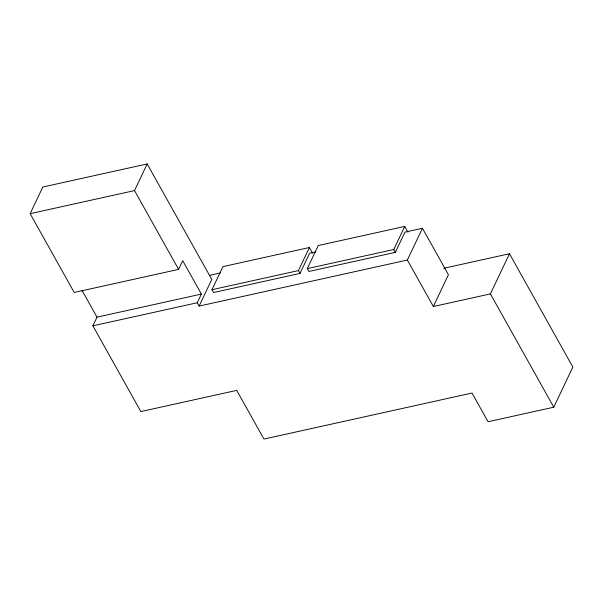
<?xml version="1.0" encoding="UTF-8"?>
<svg xmlns="http://www.w3.org/2000/svg" width="603" height="603" viewBox="0 0 603 603"><rect width="100%" height="100%" fill="white"/><g stroke="black" fill="none" stroke-linecap="round" stroke-linejoin="round"><path stroke-width="0.9" d="M30.15 213.666L42.798 187.028L147.17 163.941L211.774 279.445L199.126 306.09L197.256 302.751L201.379 294.068L182.717 260.707L178.594 269.383L74.222 292.47L30.15 213.666L134.522 190.586L147.17 163.941M443.77 268.282L509.475 253.75L572.85 367.061L553.788 407.206L488.083 421.738L472.036 393.035L263.948 439.059L236.723 390.375L140.846 411.578L92.885 325.831L97.008 317.155L201.379 294.068M315.821 251.843L309.618 253.215L300.03 273.415L213.552 292.538L211.97 289.711L222.929 266.624L309.407 247.501L312.618 253.237M211.97 289.711L298.447 270.589L309.407 247.501M422.447 228.266L407.357 260.036L433.353 306.512L448.444 274.742L422.447 228.266L404.952 232.132L395.357 252.333L308.887 271.456L307.304 268.629L318.263 245.542L404.741 226.419L407.945 232.155M307.304 268.629L393.774 249.499L404.741 226.419M433.353 306.512L490.412 293.895L509.475 253.75M209.384 275.383L220.389 272.948M92.885 325.831L197.256 302.751M199.126 306.09L407.357 260.036M490.412 293.895L553.788 407.206M393.774 249.499L395.357 252.333M298.447 270.589L300.03 273.415M134.522 190.586L178.594 269.383M81.985 290.299L97.008 317.155"/></g></svg>
